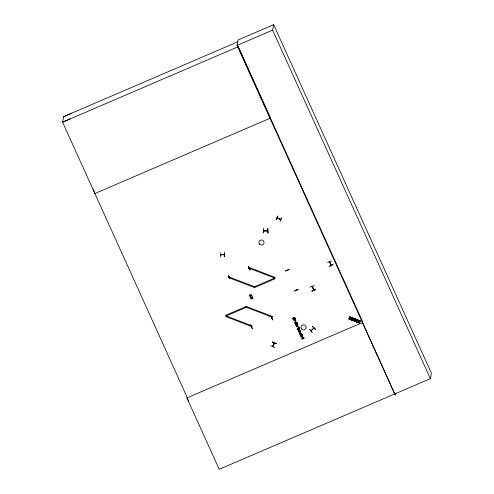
<?xml version="1.0" encoding="UTF-8"?>
<svg xmlns="http://www.w3.org/2000/svg" width="494" height="494" viewBox="0 0 494 494"><rect width="100%" height="100%" fill="white"/><g stroke="black" fill="none" stroke-linecap="round" stroke-linejoin="round"><path stroke-width="0.74" d="M292.812 318.315L292.886 318.815M303.804 338.396L303.674 337.791M287.329 270.329L287.489 270.743L287.551 270.255M296.283 289.743L296.486 289.984M297.635 328.572L298.672 328.102M251.94 326.485L251.662 326.676M271.385 318.247L271.725 317.988M271.861 318.198L271.391 318.192M299.679 329.998L299.685 329.659M299.901 334.142L299.685 333.685L300.71 333.246M304.063 338.087L303.81 338.353M296.11 322.496L295.054 323.514L297.147 322.576L295.066 323.471M237.015 45.436L238.065 39.989L273.664 24.7L431.416 373.192L430.367 378.632L394.774 393.928L237.015 45.436L272.614 30.14L273.664 24.7M220.559 254.595L220.929 254.793M220.491 256.812L220.392 252.755M220.843 254.589L224.517 254.558M224.622 256.775L224.566 252.681L224.659 256.738M228.228 275.028L229.877 278.752M254.546 286.668L254.249 287.465L228.537 277.603L228.839 276.801M229.037 276.788L229.494 276.844L229.179 276.906M225.968 316.617L251.662 326.553L251.952 325.818L226.24 315.95L225.925 315.16M225.949 316.685L226.252 315.882M249.143 268.106L248.877 268.217M228.827 276.868L254.534 286.736L254.861 287.459L274.985 278.814L274.658 278.091L248.957 268.156M250.081 270.119L248.433 266.346L250.131 270.088M272.373 316.37L272.077 317.173L246.364 307.305L246.049 306.515M226.24 315.95L246.376 307.237M246.364 307.305L246.667 306.502M249.18 295.184L250.477 295.319L249.18 295.184L250.328 295.622M251.563 297.777L250.273 297.598L251.563 297.777L252.273 296.696L251.829 297.839L252.823 297.968L251.829 297.839M250.606 295.634L251.872 295.813L250.606 295.634L249.878 296.733L250.341 295.573M263.426 228.852L263.302 232.909L263.487 228.815M251.736 295.517L250.736 295.424L251.866 295.857M250.415 297.851L251.427 297.987L250.279 297.549M251.427 297.987L250.983 299.098M252.965 298.222C249.594 297.444 253.755 298.969 252.829 297.925M252.391 297.024L251.835 297.789M267.643 228.827L267.89 232.89L267.668 228.833M267.55 230.772L263.506 230.815L267.563 230.673M267.692 232.847L267.625 228.79M250.81 324.91L252.459 328.634M251.674 326.485L251.656 326.88L252.088 326.645M277.832 216.039L276.134 219.781L277.838 216.045M280.209 221.343L281.741 217.582M280.987 219.311L277.134 217.897M254.534 286.736L274.67 278.023M274.658 278.091L274.96 277.288M271.459 318.099L271.873 318.124M272.663 320.001L271.058 316.246M270.879 345.732L274.633 347.48M285.501 271.033L289.299 269.458L285.421 270.903M272.663 341.91L276.337 343.799L272.589 342.058M272.694 346.424L274.405 342.842M272.7 346.51L274.331 342.898M287.638 270.632L287.477 270.193M272.886 346.51L274.503 343.064M276.356 343.731L272.583 342.052M294.523 290.997L298.308 289.373L294.597 291.182M296.159 289.743L296.456 290.102M292.991 318.963L293.343 319.346M293.492 319.099L293.146 318.198M294.764 317.605L294.233 317.463L294.498 317.704M293.874 320.909L295.974 320.291L295.82 319.877C290.404 320.353 299.481 317.426 293.479 320.038L295.603 320.124M294.226 317.506L294.554 317.327M295.702 322.125L294.646 322.607L295.505 322.199M295.739 325.033L297.246 324.342L295.64 324.737L295.739 325.033L297.246 324.342M297.141 322.625L296.283 322.656M296.431 323.101L296.628 323.601L295.437 323.786M297.437 325.676C294.708 327.874 299.333 324.694 296.122 325.812M296.746 323.854L295.795 324.249M296.838 323.514L296.641 323.014L297.382 323.576L296.752 323.805M298.215 326.491L296.542 326.8L298.215 326.491L296.814 326.515L297.826 325.626L296.406 325.602L297.345 324.57L296.116 325.855M297.734 325.423L296.814 326.515M297.308 328.485L299.284 327.3L298.74 327.874A0.741 0.729 10.9 0 1 299.049 328.319M297.678 328.288L298.543 327.917M298.74 327.874L299.395 327.547M298.561 331.196L299.525 331.48L298.413 330.875L299.592 331.184L299.944 330.313M299.031 329.424C300.198 329.776 298.462 330.665 299.037 329.375M299.012 329.121C298.154 329.646 299.426 331.085 298.685 329.208M299.481 331.579L298.845 331.888L299.531 331.437M299.197 330.251L298.851 329.43M300.926 330.999L298.969 332.091M299.586 331.233L298.407 330.918M300.784 332.141L300.204 331.832L300.605 332.332M300.482 331.709L300.723 332.024M300.266 334.932L300.34 335.272M310.251 287.193L314.042 285.551M301.494 333.629L301.618 334.154L301.334 333.938M301.544 334.382L301.741 334.889L301.025 335.191M301.741 334.889L300.543 335.068M301.853 335.136L300.902 335.531M302.13 335.327L301.859 335.506L302.482 335.908M301.643 338.001L302.18 339.261L302.736 338.415M301.748 334.296L301.958 334.753L302.377 334.611L301.945 334.796L301.741 334.339M302.235 335.834L302.272 335.951M312.091 286.341L312.412 286.606M312.109 286.378L313.696 289.997M312.22 286.285L313.888 289.916M301.871 337.902L302.309 338.865M313.56 289.675L313.733 290.027M313.881 290.052L312.257 286.39M309.528 329.362L312.214 332.474L309.547 329.313M310.961 330.622L311.356 330.529L311.059 330.782M311.103 330.77L314.03 328.053M312.554 326.596L315.555 329.412L312.579 326.534M313.684 328.442L314.011 328.189L313.634 328.17M327.571 262.481L331.344 260.857M331.104 265.043L329.554 261.999M331.239 265.222L329.554 261.598M331.048 265.303L329.424 261.777M354.569 321.032L355.34 319.13M355.624 321.427L356.39 319.55M356.557 321.829L357.329 319.921M357.613 322.249L358.385 320.347M358.323 322.502L359.089 320.625M359.36 322.983L348.968 318.834L359.41 322.866L360.2 320.964L349.808 316.815L348.912 318.976L359.317 323.107L359.57 322.471L349.184 318.321L349.067 318.611L359.471 322.718M360.089 321.236L349.758 316.932L360.194 320.976L349.604 317.296L359.935 321.619L360.052 321.328L349.659 317.191M394.774 393.928L219.225 469.3L186.905 397.905L362.899 322.36L238.139 46.757L62.584 122.179L187.343 397.775L186.93 397.954L188.794 401.245M395.595 393.175L395.206 395.2L362.485 322.539M300.111 334.049C300.519 332.629 301.062 335.136 300.167 334.24M299.691 329.955L299.549 330.27M302.297 338.915L302.692 337.908M301.112 336.426L301.099 336.037L301.494 336.142M349.023 318.716L359.404 322.885M349.746 316.963L360.188 320.995M359.515 322.601L349.128 318.439L359.564 322.502M248.945 268.223L249.248 267.421L274.948 277.356M302.501 336.192L302.229 336.531M350.042 319.223L350.808 317.352M298.747 328.615L298.765 328.207M299.71 331.517L300.086 330.622M349.641 317.228L360.027 321.378M302.581 338.174L302.81 337.717M302.729 338.458L303.001 337.933M296.159 289.855L296.277 290.145M220.46 254.713L224.548 254.824M250.47 295.369L251.18 294.288L250.736 295.424M250.971 299.142L251.693 298.043M300.198 332.907L300.611 332.289M293.584 318.13L294.245 318.834L294.949 318.519A0.698 0.679 10.9 0 0 295.017 318.179L294.943 317.852M310.961 330.714L313.888 328.059M298.759 328.566L298.135 328.979M220.503 254.713L224.548 254.682M300.741 332.802L299.784 333.259M298.808 328.961L299.006 328.671A0.642 0.63 10.9 0 0 299.055 328.275A0.741 0.729 10.9 0 0 298.753 327.825M302.803 337.766L303.291 337.402M300.543 334.747C301.346 334.568 300.556 332.586 301.328 333.987M302.989 337.982L303.668 337.834M297.981 329.27L298.814 328.918M229.093 276.819L229.401 276.708M298.617 328.726L297.863 328.924M300.79 334.592L300.438 334.765M293.066 317.926L293.695 317.901M300.5 333.03L299.796 333.215A0.636 0.624 10.9 0 1 299.407 333.024M298.679 329.023L297.536 329.01M299.308 330.449L298.956 330.64M250.6 325.033L252.267 328.751M63.621 116.782L71.235 113.453M70.197 118.85L62.584 122.179L63.652 116.627L237.793 41.811M94.465 193.697L270.434 118.103L238.287 46.695M329.294 266.278L333.049 264.568L329.356 266.427M225.912 315.228L246.037 306.583M293.331 319.396L293.671 319.204M295.511 321.897L294.646 322.607M302.062 335.043L302.384 334.568M301.538 336.791L301.074 336.735M249.167 268.199L248.859 268.495M287.465 270.274L287.662 270.632M311.998 291.12L315.697 289.274L311.992 291.102M298.462 330.288L299.012 330.288M299.142 330.535L298.345 330.517M271.206 316.185L272.867 319.908M293.578 318.179L293.059 318.537M301.105 335.747L301.655 335.901M302.242 336.482L301.815 336.457M267.55 230.957L263.53 230.982M295.634 321.897L296.326 322.415M295.801 324.206L295.295 324.033M298.851 329.195L299.475 329.331M295.69 322.168L296.023 322.249M300.834 333.246L301.346 333.431M303.402 337.433L303.822 337.612M267.822 228.833L267.884 232.884M301.408 335.716L300.846 336.037A0.624 0.611 10.9 0 0 300.846 336.383M280.833 219.509L277.103 218.058M295.591 324.231L295.196 323.805M277.505 218.15L280.506 219.299M246.648 306.57L272.361 316.438M300.241 334.734L299.914 334.247M297.857 328.967L297.641 328.522M303.742 337.488L303.971 337.84M293.708 317.852L293.998 318.216M301.315 336.686L301.062 336.13M298.215 330.461L298.036 330.122M293.096 319.161L292.893 318.772M300.228 334.401L300.124 334.006M298.679 328.053L298.802 328.436M299.302 332.95L299.185 332.635M298.185 329.702L298.302 330.183M299.562 329.387L299.679 329.708M272.614 30.14L430.367 378.632M301.365 334.265L301.575 333.938M315.783 289.515L311.93 290.96M93.286 189.202L94.879 193.524M299.222 332.814L299.154 332.394M297.462 328.948L297.419 328.64M294.986 318.043L295.017 318.179A0.698 0.679 10.9 0 1 294.949 318.519M297.376 323.971L297.752 324.188L297.376 323.971M259.48 244.085A2.575 2.519 10.9 0 0 263.882 243.431A2.575 2.519 10.9 0 0 261.079 240.016A2.575 2.519 10.9 0 0 259.48 244.085M301.556 328.967A2.575 2.519 10.9 0 0 305.953 328.312A2.575 2.519 10.9 0 0 303.149 324.898A2.575 2.519 10.9 0 0 301.556 328.967"/></g></svg>
